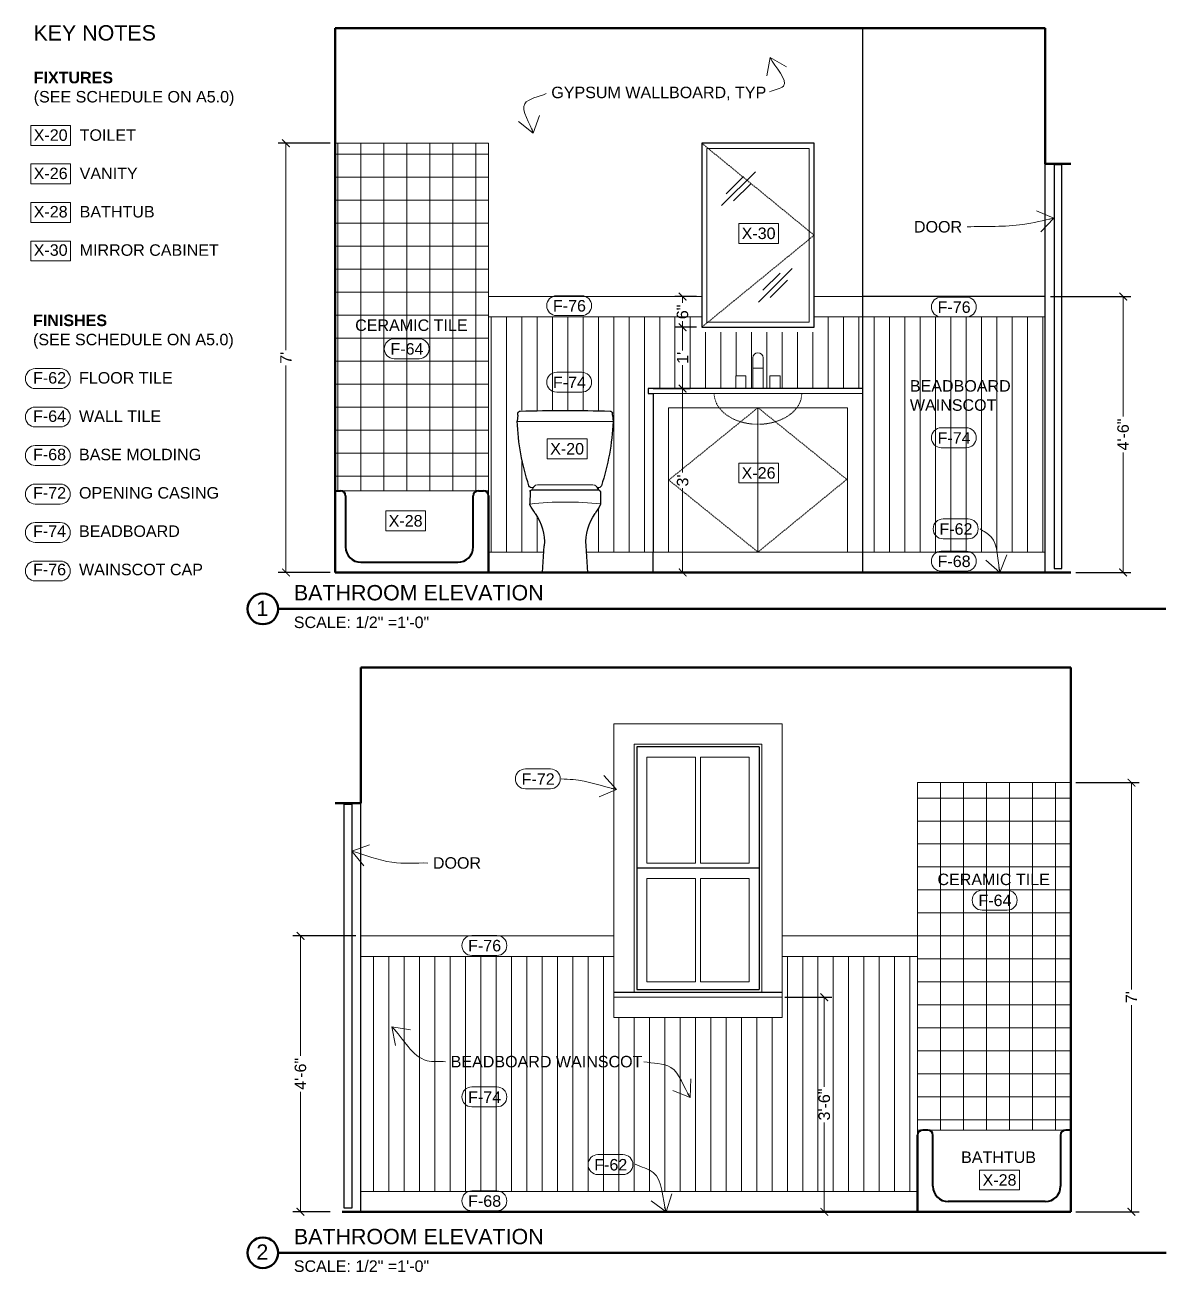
# Model space of a CAD drawing. Header units: inches. Extents: x -54 to 15382, y 469 to 41738.
# Drawn here: x 1654.4 to 1877.8, y 3610.7 to 3854.8 of the extents above; entities that cross this region are included whole.
import ezdxf

# ---------------------------------------------------------------- set-up
doc = ezdxf.new("R2010")
doc.units = ezdxf.units.IN
doc.header["$MEASUREMENT"] = 0
doc.linetypes.add('DASHED2', pattern=[0.375, 0.25, -0.125])
doc.layers.get('0').update_dxf_attribs({"lineweight": 9})
for name, color, linetype, lineweight in [('1', 7, 'Continuous', 9), ('2', 7, 'Continuous', 18), ('3', 7, 'Continuous', 30), ('4', 7, 'Continuous', 40), ('5', 7, 'Continuous', 50), ('A-DIMSx', 7, 'Continuous', 9), ('A-SYMB', 7, 'Continuous', 18), ('A-TEXTx', 7, 'Continuous', 18), ('TB-11x17', 7, 'Continuous', 50)]:
    doc.layers.add(name, color=color, linetype=linetype, lineweight=lineweight)
doc.styles.get("Standard").update_dxf_attribs({"font": 'arial.ttf'})
doc.dimstyles.get("Standard").update_dxf_attribs({"dimtxt": 3, "dimasz": 2, "dimexe": 0.03125, "dimexo": 0.0625, "dimgap": 0.03125, "dimtad": 0, "dimtoh": 1, "dimdec": 4, "dimlfac": 0.99985, "dimzin": 0, "dimdsep": 46, "dimlunit": 4, "dimtxsty": 'Standard', "dimblk": 'ARCHTICK', "dimblk1": 'ARCHTICK', "dimblk2": 'ARCHTICK', "dimcen": 0.09, "dimclrt": 256, "dimadec": 0, "dimazin": 0, "dimtfac": 1, "dimtdec": 4, "dimtofl": 0, "dimtmove": 0, "dimatfit": 3, "dimfxl": 1, "dimtolj": 1, "dimtzin": 0, "dimarcsym": 0})
pattern_1 = [(90, (-831.315, 5e-13), (-3, 2e-16), [])]

# ---------------------------------------------------------------- blocks, each defined once
blk = doc.blocks.new('TOILET round TOTO front')
at = {"layer": '1', "linetype": 'Continuous'}
blk.add_line((20697.74, 1777.34), (20716.49, 1777.34), dxfattribs=at)
blk.add_arc((20707.06, 1700.07), 61.53, 83.5209, 96.4133, dxfattribs=at)
at = {"layer": '3', "linetype": 'Continuous'}
for p, q in [((20697.83, 1778.6), (20697.74, 1777.34)), ((20697.84, 1778.62), (20697.75, 1777.46)), ((20716.4, 1778.62), (20716.49, 1777.42)), ((20700.23, 1763.64), (20700.18, 1761.22)), ((20700.23, 1763.64), (20700.18, 1761.22)), ((20700.55, 1763.95), (20713.69, 1763.95)), ((20714, 1763.64), (20714.05, 1761.22)), ((20714, 1763.64), (20714.05, 1761.22)), ((20702.65, 1747.81), (20703.03, 1753.01)), ((20711.58, 1747.81), (20711.2, 1753.01)), ((20702.65, 1747.81), (20711.58, 1747.81))]:
    blk.add_line(p, q, dxfattribs=at)
at = {"layer": '3'}
for p, q in [((20697.83, 1778.6), (20697.87, 1779.01)), ((20716.4, 1778.6), (20716.36, 1779.01))]:
    blk.add_line(p, q, dxfattribs=at)
at = {"layer": '3', "lineweight": 5, "ltscale": 0.1}
for p, q in [((20701.72, 1764.95), (20712.51, 1764.95)), ((20700.72, 1763.95), (20700.72, 1763.95)), ((20713.51, 1763.95), (20713.51, 1763.95))]:
    blk.add_line(p, q, dxfattribs=at)
at = {"layer": '3'}
for centre, start, end in [((20698.32, 1778.93), 91.6637, 169.4272), ((20715.91, 1778.93), 10.3125, 88.3363)]:
    blk.add_arc(centre, 0.458, start, end, dxfattribs=at)
at = {"layer": '3', "linetype": 'Continuous'}
for centre, radius, start, end in [((20707.6, 1416.7), 362.81, 90.0771, 91.4679), ((20706.63, 1416.7), 362.81, 88.5321, 89.9229), ((20744.13, 1779.28), 46.43, 182.3973, 198.229), ((20670.58, 1779.16), 45.94, 341.7263, 357.8263), ((20700.73, 1765.14), 0.799, 208.8893, 275.2329), ((20713.51, 1765.14), 0.8, 264.6984, 331.1046), ((20700.55, 1763.64), 0.315, 90, 178.8457), ((20700.55, 1763.64), 0.315, 90, 178.8457), ((20713.69, 1763.64), 0.315, 1.1543, 90), ((20713.69, 1763.64), 0.315, 1.1543, 90), ((20700.58, 1761.21), 0.394, 178.8457, 209.5848), ((20700.58, 1761.21), 0.394, 178.8457, 209.5848), ((20717.7, 1770.93), 20.08, 209.5848, 215.1041), ((20696.54, 1770.93), 20.08, 324.8959, 330.4152), ((20713.66, 1761.21), 0.394, 330.4152, 1.1543), ((20713.66, 1761.21), 0.394, 330.4152, 1.1543), ((20693.21, 1753.72), 9.84, 355.8464, 35.1041), ((20721.02, 1753.72), 9.84, 144.8959, 184.1536)]:
    blk.add_arc(centre, radius, start, end, dxfattribs=at)
at = {"layer": '3', "lineweight": 5, "ltscale": 0.1}
for centre, start, end in [((20701.72, 1763.95), 90, 180), ((20712.51, 1763.95), 0, 90)]:
    blk.add_arc(centre, 1, start, end, dxfattribs=at)
blk = doc.blocks.new('_ArchTick')
at = {"color": 0, "linetype": 'ByBlock', "lineweight": 0, "const_width": 0.15}
blk.add_lwpolyline([(-0.5, -0.5), (0.5, 0.5)], dxfattribs=at)
blk = doc.blocks.new('*D392')
at = {"layer": 'A-DIMSx', "color": 0, "lineweight": -2, "ltscale": 0.1}
for p, q in [((1855.18, 3801.64), (1870.93, 3801.64)), ((1860.18, 3747.64), (1870.93, 3747.64))]:
    blk.add_line(p, q, dxfattribs=at)
at = {"layer": 'A-DIMSx', "color": 0, "lineweight": 5, "ltscale": 0.1}
for p, q in [((1869.43, 3801.64), (1869.43, 3778.18)), ((1869.43, 3747.64), (1869.43, 3771.11))]:
    blk.add_line(p, q, dxfattribs=at)
at = {"layer": 'A-DIMSx', "color": 0, "lineweight": 5, "xscale": 1.5, "yscale": 1.5, "zscale": 1.5}
for p, rotation in [((1869.43, 3801.64), 90), ((1869.43, 3747.64), 270)]:
    blk.add_blockref('_ArchTick', p, dxfattribs=dict(at, rotation=rotation))
at = {"layer": 'A-DIMSx', "ltscale": 0.25, "insert": (1869.43, 3774.64), "char_height": 2.25, "attachment_point": 5, "rotation": 90}
blk.add_mtext('\\A1;4\'-6"', dxfattribs=at)
blk = doc.blocks.new('*D393')
at = {"layer": 'A-DIMSx', "color": 0, "lineweight": -2, "ltscale": 0.1}
for p, q in [((1777.43, 3783.64), (1784.69, 3783.64)), ((1778.43, 3747.64), (1784.69, 3747.64))]:
    blk.add_line(p, q, dxfattribs=at)
at = {"layer": 'A-DIMSx', "color": 0, "lineweight": 5, "ltscale": 0.1}
for p, q in [((1783.19, 3783.64), (1783.19, 3767.18)), ((1783.19, 3747.64), (1783.19, 3764.11))]:
    blk.add_line(p, q, dxfattribs=at)
at = {"layer": 'A-DIMSx', "color": 0, "lineweight": 5, "xscale": 1.5, "yscale": 1.5, "zscale": 1.5}
for p, rotation in [((1783.19, 3783.64), 90), ((1783.19, 3747.64), 270)]:
    blk.add_blockref('_ArchTick', p, dxfattribs=dict(at, rotation=rotation))
at = {"layer": 'A-DIMSx', "ltscale": 0.25, "insert": (1783.19, 3765.64), "char_height": 2.25, "attachment_point": 5, "rotation": 90}
blk.add_mtext("\\A1;3'", dxfattribs=at)
blk = doc.blocks.new('*D394')
at = {"layer": 'A-DIMSx', "color": 0, "lineweight": -2, "ltscale": 0.1}
for p, q in [((1785.93, 3795.64), (1781.69, 3795.64)), ((1782.19, 3783.64), (1781.69, 3783.64))]:
    blk.add_line(p, q, dxfattribs=at)
at = {"layer": 'A-DIMSx', "color": 0, "lineweight": 5, "ltscale": 0.1}
for p, q in [((1783.19, 3795.64), (1783.19, 3791.07)), ((1783.19, 3783.64), (1783.19, 3788.21))]:
    blk.add_line(p, q, dxfattribs=at)
at = {"layer": 'A-DIMSx', "color": 0, "lineweight": 5, "xscale": 1.5, "yscale": 1.5, "zscale": 1.5}
for p, rotation in [((1783.19, 3795.64), 90), ((1783.19, 3783.64), 270)]:
    blk.add_blockref('_ArchTick', p, dxfattribs=dict(at, rotation=rotation))
at = {"layer": 'A-DIMSx', "ltscale": 0.25, "insert": (1783.19, 3789.64), "char_height": 2.25, "attachment_point": 5, "rotation": 90}
blk.add_mtext("\\A1;1'", dxfattribs=at)
blk = doc.blocks.new('*D395')
at = {"layer": 'A-DIMSx', "color": 0, "lineweight": -2, "ltscale": 0.1}
for p, q in [((1785.93, 3801.64), (1781.66, 3801.64)), ((1785.93, 3795.64), (1781.66, 3795.64))]:
    blk.add_line(p, q, dxfattribs=at)
at = {"layer": 'A-DIMSx', "color": 0, "lineweight": 5, "ltscale": 0.1}
for p, q in [((1783.16, 3801.64), (1783.16, 3800.44)), ((1783.16, 3795.64), (1783.16, 3796.84))]:
    blk.add_line(p, q, dxfattribs=at)
at = {"layer": 'A-DIMSx', "color": 0, "lineweight": 5, "xscale": 1.5, "yscale": 1.5, "zscale": 1.5}
for p, rotation in [((1783.16, 3801.64), 90), ((1783.16, 3795.64), 270)]:
    blk.add_blockref('_ArchTick', p, dxfattribs=dict(at, rotation=rotation))
at = {"layer": 'A-DIMSx', "ltscale": 0.25, "insert": (1783.16, 3798.64), "char_height": 2.25, "attachment_point": 5, "rotation": 90}
blk.add_mtext('\\A1;6"', dxfattribs=at)
blk = doc.blocks.new('*D396')
at = {"layer": 'A-DIMSx', "color": 0, "lineweight": -2, "ltscale": 0.1}
for p, q in [((1714.18, 3831.64), (1704.02, 3831.64)), ((1714.18, 3747.64), (1704.02, 3747.64))]:
    blk.add_line(p, q, dxfattribs=at)
at = {"layer": 'A-DIMSx', "color": 0, "lineweight": 5, "ltscale": 0.1}
for p, q in [((1705.52, 3831.64), (1705.52, 3791.17)), ((1705.52, 3747.64), (1705.52, 3788.12))]:
    blk.add_line(p, q, dxfattribs=at)
at = {"layer": 'A-DIMSx', "color": 0, "lineweight": 5, "xscale": 1.5, "yscale": 1.5, "zscale": 1.5}
for p, rotation in [((1705.52, 3831.64), 90), ((1705.52, 3747.64), 270)]:
    blk.add_blockref('_ArchTick', p, dxfattribs=dict(at, rotation=rotation))
at = {"layer": 'A-DIMSx', "ltscale": 0.25, "insert": (1705.52, 3789.64), "char_height": 2.25, "attachment_point": 5, "rotation": 90}
blk.add_mtext("\\A1;7'", dxfattribs=at)
blk = doc.blocks.new('*D397')
at = {"layer": 'A-DIMSx', "color": 0, "lineweight": -2, "ltscale": 0.1}
for p, q in [((1719.18, 3676.52), (1706.86, 3676.52)), ((1714.18, 3622.52), (1706.86, 3622.52))]:
    blk.add_line(p, q, dxfattribs=at)
at = {"layer": 'A-DIMSx', "color": 0, "lineweight": 5, "ltscale": 0.1}
for p, q in [((1708.36, 3676.52), (1708.36, 3653.05)), ((1708.36, 3622.52), (1708.36, 3645.98))]:
    blk.add_line(p, q, dxfattribs=at)
at = {"layer": 'A-DIMSx', "color": 0, "lineweight": 5, "xscale": 1.5, "yscale": 1.5, "zscale": 1.5}
for p, rotation in [((1708.36, 3676.52), 90), ((1708.36, 3622.52), 270)]:
    blk.add_blockref('_ArchTick', p, dxfattribs=dict(at, rotation=rotation))
at = {"layer": 'A-DIMSx', "ltscale": 0.25, "insert": (1708.36, 3649.52), "char_height": 2.25, "attachment_point": 5, "rotation": 90}
blk.add_mtext('\\A1;4\'-6"', dxfattribs=at)
blk = doc.blocks.new('*D398')
at = {"layer": 'A-DIMSx', "color": 0, "lineweight": -2, "ltscale": 0.1}
for p, q in [((1803.18, 3664.52), (1812.42, 3664.52)), ((1771.18, 3622.52), (1812.42, 3622.52))]:
    blk.add_line(p, q, dxfattribs=at)
at = {"layer": 'A-DIMSx', "color": 0, "lineweight": 5, "ltscale": 0.1}
for p, q in [((1810.92, 3664.52), (1810.92, 3647.01)), ((1810.92, 3622.52), (1810.92, 3640.02))]:
    blk.add_line(p, q, dxfattribs=at)
at = {"layer": 'A-DIMSx', "color": 0, "lineweight": 5, "xscale": 1.5, "yscale": 1.5, "zscale": 1.5}
for p, rotation in [((1810.92, 3664.52), 90), ((1810.92, 3622.52), 270)]:
    blk.add_blockref('_ArchTick', p, dxfattribs=dict(at, rotation=rotation))
at = {"layer": 'A-DIMSx', "ltscale": 0.25, "insert": (1810.92, 3643.52), "char_height": 2.25, "attachment_point": 5, "rotation": 90}
blk.add_mtext('\\A1;3\'-6"', dxfattribs=at)
blk = doc.blocks.new('*D399')
at = {"layer": 'A-DIMSx', "color": 0, "lineweight": -2, "ltscale": 0.1}
for p, q in [((1860.18, 3706.52), (1872.55, 3706.52)), ((1860.18, 3622.52), (1872.55, 3622.52))]:
    blk.add_line(p, q, dxfattribs=at)
at = {"layer": 'A-DIMSx', "color": 0, "lineweight": 5, "ltscale": 0.1}
for p, q in [((1871.05, 3706.52), (1871.05, 3666.04)), ((1871.05, 3622.52), (1871.05, 3662.99))]:
    blk.add_line(p, q, dxfattribs=at)
at = {"layer": 'A-DIMSx', "color": 0, "lineweight": 5, "xscale": 1.5, "yscale": 1.5, "zscale": 1.5}
for p, rotation in [((1871.05, 3706.52), 90), ((1871.05, 3622.52), 270)]:
    blk.add_blockref('_ArchTick', p, dxfattribs=dict(at, rotation=rotation))
at = {"layer": 'A-DIMSx', "ltscale": 0.25, "insert": (1871.05, 3664.52), "char_height": 2.25, "attachment_point": 5, "rotation": 90}
blk.add_mtext("\\A1;7'", dxfattribs=at)
blk = doc.blocks.new('CALLOUT - FINISHES')
at = {"layer": 'A-SYMB', "lineweight": 20, "ltscale": 0.1}
for p, q in [((6510.71, 5650.46), (6520.5, 5650.46)), ((6520.5, 5642.67), (6510.71, 5642.67))]:
    blk.add_line(p, q, dxfattribs=at)
for centre, start, end in [((6510.71, 5646.57), 90, 270), ((6520.5, 5646.57), 270, 90)]:
    blk.add_arc(centre, 3.9, start, end, dxfattribs=at)
blk = doc.blocks.new('CALLOUT - EQUIPMENT')
at = {"layer": 'A-SYMB', "lineweight": 20, "ltscale": 0.1}
for p, q in [((6507.92, 5642.87), (6523.51, 5642.87)), ((6507.92, 5635.08), (6507.92, 5642.87)), ((6523.51, 5635.08), (6523.51, 5642.87)), ((6523.51, 5635.08), (6507.92, 5635.08))]:
    blk.add_line(p, q, dxfattribs=at)

msp = doc.modelspace()

# ---------------------------------------------------------------- hatches: boundary and pattern name
at = {"layer": '1', "ltscale": 0.25}
h = msp.add_hatch(dxfattribs=at)
h.set_pattern_fill('ANSI37', color=256, scale=36, angle=135, style=0)
h.set_pattern_definition([(180, (-831.315, 5e-13), (-6e-16, -4.5), []), (270, (-831.315, 5e-13), (4.5, -8e-16), [])])
h.paths.add_polyline_path([(1715.1845792, 3763.6416952), (1715.1845792, 3831.6416952), (1745.1845792, 3831.6416952), (1745.1845792, 3763.6416952)])
h = msp.add_hatch(dxfattribs=at)
h.set_pattern_fill('ANSI31', color=256, scale=24, angle=45, style=0)
h.set_pattern_definition(pattern_1)
h.paths.add_polyline_path([(1796.9345792, 3783.6416952), (1796.9345792, 3787.6416952), (1796.9345792, 3789.6416952, -1), (1798.9345792, 3789.6416952), (1798.9345792, 3787.6416952), (1798.9345792, 3783.6416952), (1800.2834258, 3783.6416952), (1800.2834258, 3786.1416952), (1802.2834258, 3786.1416952), (1802.2834258, 3783.6416952), (1818.4345792, 3783.6416952), (1818.4345792, 3797.6416956), (1809.9345792, 3797.641696), (1809.9345792, 3794.6416952), (1785.9345792, 3794.6416952), (1785.9345792, 3797.6416956), (1745.1845792, 3797.6416974), (1745.1845792, 3762.6416952), (1745.1845792, 3751.6416952), (1756.0137709, 3751.6416952), (1756.0245854, 3751.7906141), (1756.1010393, 3752.8434005, 0.1729892383), (1754.3364896, 3759.2168335, -0.0240872857), (1753.3020148, 3760.8504023, -0.1349347385), (1753.2507631, 3761.0527204), (1753.2995861, 3763.4758126, -0.4083250827), (1753.6145024, 3763.7844476), (1753.7854858, 3763.7844476, -0.1014588685), (1753.8661674, 3764.1779622, -0.2973536632), (1753.0944842, 3764.5880057, -0.0483329346), (1751.1405692, 3773.2304423, -0.0311347599), (1750.7008691, 3779.4111391), (1769.5643845, 3779.3714047, -0.0109177885), (1769.5466122, 3777.4005168), (1769.555241, 3777.2891346), (1769.5643845, 3777.1711073, -0.0345531569), (1768.854835, 3770.8003452, -0.0355484151), (1767.2746742, 3764.5880057, -0.2974907231), (1766.5029411, 3764.1780786, -0.1014908609), (1766.5836726, 3763.7844476), (1766.6517581, 3763.7844476), (1766.7546561, 3763.7844476, -0.4083250827), (1767.0695724, 3763.4758126), (1767.1183953, 3761.0527204, -0.1349347385), (1767.0671436, 3760.8504023, -0.0240872857), (1766.0326689, 3759.2168335, 0.1729892383), (1764.2681191, 3752.8434005), (1764.3553875, 3751.6416952), (1777.4345792, 3751.6416952), (1777.4345792, 3782.6416952), (1776.4345792, 3782.6416952), (1776.4345792, 3783.6416952), (1793.5857326, 3783.6416952), (1793.5857326, 3786.1416952), (1795.5857326, 3786.1416952), (1795.5857326, 3783.6416952)])
h = msp.add_hatch(dxfattribs=at)
h.set_pattern_fill('ANSI31', color=256, scale=24, angle=45, style=0)
h.set_pattern_definition(pattern_1)
h.paths.add_polyline_path([(1854.1845792, 3751.6416952), (1854.1845792, 3797.6416956), (1818.4345792, 3797.6416972), (1818.4345792, 3751.6416952)])
h = msp.add_hatch(dxfattribs=at)
h.set_pattern_fill('ANSI37', color=256, scale=36, angle=135, style=0)
h.set_pattern_definition([(180, (-821.315, 5e-13), (-6e-16, -4.5), []), (270, (-821.315, 5e-13), (4.5, -8e-16), [])])
h.paths.add_polyline_path([(1859.1845792, 3638.5158138), (1859.1845792, 3706.5158138), (1829.1845792, 3706.5158138), (1829.1845792, 3638.5158138)])
h = msp.add_hatch(dxfattribs=at)
h.set_pattern_fill('ANSI31', color=256, scale=24, angle=45, style=0)
h.set_pattern_definition([(90, (-821.315, 5e-13), (-3, 2e-16), [])])
h.paths.add_polyline_path([(1829.1845792, 3637.5158138), (1829.1845792, 3672.5158152), (1802.1841058, 3672.5158163), (1802.1841058, 3660.5158349), (1770.1841646, 3660.5158349), (1770.1841538, 3672.5158138), (1720.1845792, 3672.515816), (1720.1845792, 3626.5158138), (1829.1845792, 3626.5158138)])

# ---------------------------------------------------------------- linework, layer by layer
at = {"layer": '1', "linetype": 'DASHED2', "ltscale": 0.25}
for p, q in [((1808.9345792, 3813.6416952), (1786.9345792, 3831.6416952)), ((1786.9345792, 3795.6416952), (1808.9345792, 3813.6416952)), ((1797.9345792, 3779.8916952), (1780.523489, 3765.7666952)), ((1797.9345792, 3779.8916952), (1815.4345792, 3765.7666952)), ((1780.4345792, 3765.7666952), (1797.9345792, 3751.6416952)), ((1815.3597235, 3765.8928219), (1797.9345792, 3751.6416952))]:
    msp.add_line(p, q, dxfattribs=at)
at = {"layer": '1', "ltscale": 0.25}
for p, q in [((1787.9345792, 3830.6416952), (1787.9345792, 3796.6416952)), ((1807.9345792, 3830.6416952), (1787.9345792, 3830.6416952)), ((1807.9345792, 3796.6416952), (1807.9345792, 3830.6416952)), ((1790.8257147, 3819.4406019), (1797.4224395, 3826.0373266)), ((1791.7305269, 3821.7596276), (1795.1034138, 3825.1325145)), ((1793.1447404, 3820.345414), (1796.5176273, 3823.7183009)), ((1798.0116727, 3800.5544302), (1804.6083975, 3807.151155)), ((1798.9164849, 3802.8734559), (1802.2893718, 3806.2463428)), ((1800.3306984, 3801.4592424), (1803.7035853, 3804.8321293)), ((1787.9345792, 3796.6416952), (1807.9345792, 3796.6416952))]:
    msp.add_line(p, q, dxfattribs=at)
at = {"layer": '1'}
for p, q in [((1786.9345792, 3797.6416956), (1745.1845792, 3797.6416974)), ((1818.4345792, 3797.6416956), (1808.9345792, 3797.641696)), ((1756.0137709, 3751.6416952), (1745.1845792, 3751.6416952)), ((1777.4345792, 3751.6416952), (1764.3553875, 3751.6416952)), ((1769.6841554, 3672.5158138), (1720.1845792, 3672.515816)), ((1829.1845792, 3672.5158152), (1802.6841058, 3672.5158163)), ((1829.1845792, 3626.5158138), (1720.1845792, 3626.5158138))]:
    msp.add_line(p, q, dxfattribs=at)
at = {"layer": '1', "linetype": 'DASHED2', "ltscale": 0.25, "extrusion": (0, 0, -1)}
msp.add_ellipse((1797.9345792, 3782.6416952), major_axis=(8.5662936, 0), ratio=0.7004196088, start_param=0, end_param=3.1415926536, dxfattribs=at)
at = {"layer": '2'}
for p, q in [((1745.1845792, 3831.6416952), (1715.1845792, 3831.6416952)), ((1745.1845792, 3762.6416952), (1745.1845792, 3831.6416952)), ((1786.9345792, 3801.6416956), (1745.1845792, 3801.6416974)), ((1818.4345792, 3801.6416956), (1808.9345792, 3801.641696)), ((1854.1845792, 3797.6416956), (1818.4345792, 3797.6416972)), ((1815.4345792, 3779.8916952), (1780.4345792, 3779.8916952)), ((1780.4345792, 3751.6416952), (1780.4345792, 3779.8916952)), ((1797.9345792, 3751.6416952), (1797.9345792, 3779.8916952)), ((1815.4345792, 3751.6416952), (1815.4345792, 3779.8916952)), ((1815.4345792, 3751.6416952), (1780.4345792, 3751.6416952)), ((1854.1845792, 3751.6416952), (1818.4345792, 3751.6416952)), ((1769.6841202, 3718.0059005), (1769.6841646, 3660.5158345)), ((1769.6841202, 3718.0059005), (1802.6841058, 3718.0059005)), ((1802.6841058, 3718.0059005), (1802.6841058, 3660.5158349)), ((1798.6841058, 3714.0115305), (1773.6841058, 3714.0101174)), ((1773.6841058, 3714.0101174), (1773.6841058, 3665.5158248)), ((1798.6841058, 3714.0115305), (1798.6841058, 3665.5158028)), ((1776.1841058, 3690.7606682), (1776.1841058, 3711.5106682)), ((1785.6841058, 3711.5106682), (1776.1841058, 3711.5106682)), ((1785.6841058, 3690.7606682), (1785.6841058, 3711.5106682)), ((1786.6841058, 3690.7606682), (1786.6841058, 3711.5106682)), ((1796.1841058, 3711.5106682), (1786.6841058, 3711.5106682)), ((1796.1841058, 3690.7606682), (1796.1841058, 3711.5106682)), ((1829.1845792, 3637.5158138), (1829.1845792, 3706.5158138)), ((1829.1845792, 3706.5158138), (1859.1845792, 3706.5158138)), ((1776.1841058, 3690.7606682), (1785.6841058, 3690.7606682)), ((1786.6841058, 3690.7606682), (1796.1841058, 3690.7606682)), ((1785.6841058, 3687.7606682), (1776.1841058, 3687.7606682)), ((1776.1841058, 3667.5106682), (1776.1841058, 3687.7606682)), ((1785.6841058, 3667.5106682), (1785.6841058, 3687.7606682)), ((1796.1841058, 3687.7606682), (1786.6841058, 3687.7606682)), ((1786.6841058, 3667.5106682), (1786.6841058, 3687.7606682)), ((1796.1841058, 3667.5106682), (1796.1841058, 3687.7606682)), ((1769.6841523, 3676.5158138), (1720.1845792, 3676.515816)), ((1829.1845792, 3676.5158152), (1802.6841058, 3676.5158163)), ((1776.1841058, 3667.5106682), (1785.6841058, 3667.5106682)), ((1786.6841058, 3667.5106682), (1796.1841058, 3667.5106682)), ((1769.6841616, 3664.5158349), (1802.6841058, 3664.5158349)), ((1769.6841646, 3660.5158349), (1802.6841058, 3660.5158349))]:
    msp.add_line(p, q, dxfattribs=at)
at = {"layer": '2', "ltscale": 0.25}
for p, q in [((1796.9345792, 3789.6416952), (1796.9345792, 3787.6416952)), ((1798.9345792, 3789.6416952), (1798.9345792, 3787.6416952)), ((1793.5857326, 3783.6416952), (1793.5857326, 3786.1416952)), ((1793.5857326, 3786.1416952), (1795.5857326, 3786.1416952)), ((1795.5857326, 3783.6416952), (1795.5857326, 3786.1416952)), ((1796.9345792, 3783.6416952), (1796.9345792, 3787.6416952)), ((1796.9345792, 3787.6416952), (1798.9345792, 3787.6416952)), ((1798.9345792, 3783.6416952), (1798.9345792, 3787.6416952)), ((1800.2834258, 3783.6416952), (1800.2834258, 3786.1416952)), ((1800.2834258, 3786.1416952), (1802.2834258, 3786.1416952)), ((1802.2834258, 3783.6416952), (1802.2834258, 3786.1416952)), ((1818.4345792, 3751.6416952), (1777.4345792, 3751.6416952))]:
    msp.add_line(p, q, dxfattribs=at)
at = {"layer": '2', "ltscale": 0.1}
for p, q in [((1777.4345792, 3782.6416952), (1818.4345792, 3782.6416952)), ((1745.1845792, 3763.6416952), (1715.1845792, 3763.6416952)), ((1829.1845792, 3638.5158138), (1859.1845792, 3638.5158138))]:
    msp.add_line(p, q, dxfattribs=at)
at = {"layer": '2', "ltscale": 0.25}
msp.add_arc((1797.9345792, 3789.6416952), 1, 0, 180, dxfattribs=at)
at = {"layer": '3'}
for p, q in [((1818.4345792, 3747.6416952), (1818.4345792, 3854.1416952)), ((1854.1845792, 3747.6416952), (1854.1845792, 3827.6416952)), ((1854.1845792, 3801.6416956), (1818.4345792, 3801.6416972)), ((1798.1841058, 3713.5115023), (1774.1841058, 3713.5101456)), ((1774.1841058, 3713.5101456), (1774.1841058, 3666.0158244)), ((1798.1841058, 3713.5115023), (1798.1841058, 3666.0158032)), ((1720.1845792, 3622.5158138), (1720.1845792, 3702.5158138)), ((1798.1840639, 3689.761336), (1774.184064, 3689.7600005)), ((1774.1841058, 3666.0158244), (1798.1841058, 3666.0158032)), ((1769.6841608, 3665.5158283), (1802.6841058, 3665.5157993))]:
    msp.add_line(p, q, dxfattribs=at)
at = {"layer": '3', "ltscale": 0.25}
for p, q in [((1808.9345792, 3831.6416952), (1786.9345792, 3831.6416952)), ((1786.9345792, 3831.6416952), (1786.9345792, 3795.6416952)), ((1808.9345792, 3795.6416952), (1808.9345792, 3831.6416952)), ((1786.9345792, 3795.6416952), (1808.9345792, 3795.6416952))]:
    msp.add_line(p, q, dxfattribs=at)
at = {"layer": '3', "ltscale": 0.1}
for p, q in [((1818.4345792, 3783.6416952), (1776.4345792, 3783.6416952)), ((1776.4345792, 3783.6416952), (1776.4345792, 3782.6416952)), ((1776.4345792, 3782.6416952), (1777.4345792, 3782.6416952)), ((1777.4345792, 3782.6416952), (1777.4345792, 3751.6416952)), ((1777.4345792, 3747.6416952), (1777.4345792, 3751.6416952))]:
    msp.add_line(p, q, dxfattribs=at)
at = {"layer": '3'}
for points in [[(1857.4345792, 3827.3916952), (1855.9345792, 3827.3916952), (1855.9345792, 3748.3916952), (1857.4345792, 3748.3916952), (1857.4345792, 3827.3916952)], [(1716.9345792, 3702.2658138), (1718.4345792, 3702.2658138), (1718.4345792, 3623.2658138), (1716.9345792, 3623.2658138), (1716.9345792, 3702.2658138)]]:
    msp.add_lwpolyline(points, dxfattribs=at)
at = {"layer": '4', "ltscale": 0.1}
for p, q in [((1715.1845792, 3763.6416952), (1716.1845792, 3763.6416952)), ((1743.1845792, 3763.6416952), (1744.1845792, 3763.6416952)), ((1720.1845792, 3749.6416952), (1739.1845792, 3749.6416952)), ((1831.1845792, 3638.5158138), (1830.1845792, 3638.5158138)), ((1859.1845792, 3638.5158138), (1858.1845792, 3638.5158138)), ((1854.1845792, 3624.5158138), (1835.1845792, 3624.5158138))]:
    msp.add_line(p, q, dxfattribs=at)
at = {"layer": '4', "ltscale": 0.25}
for p, q in [((1717.1845792, 3762.6416952), (1717.1845792, 3752.6416952)), ((1742.1845792, 3752.6416952), (1742.1845792, 3762.6416952)), ((1745.1845792, 3747.6416952), (1745.1845792, 3762.6416952)), ((1829.1845792, 3622.5158138), (1829.1845792, 3637.5158138)), ((1832.1845792, 3627.5158138), (1832.1845792, 3637.5158138)), ((1857.1845792, 3637.5158138), (1857.1845792, 3627.5158138))]:
    msp.add_line(p, q, dxfattribs=at)
for centre, start, end in [((1716.1845792, 3762.6416952), 0, 90), ((1743.1845792, 3762.6416952), 90, 180), ((1831.1845792, 3637.5158138), 0, 90), ((1858.1845792, 3637.5158138), 90, 180)]:
    msp.add_arc(centre, 1, start, end, dxfattribs=at)
at = {"layer": '4', "ltscale": 0.1}
for centre, radius, start, end in [((1744.1845792, 3762.6416952), 1, 0, 90), ((1720.1845792, 3752.6416952), 3, 180, 270), ((1739.1845792, 3752.6416952), 3, 270, 0), ((1830.1845792, 3637.5158138), 1, 90, 180), ((1835.1845792, 3627.5158138), 3, 180, 270), ((1854.1845792, 3627.5158138), 3, 270, 360)]:
    msp.add_arc(centre, radius, start, end, dxfattribs=at)
at = {"layer": '5'}
for p, q in [((1715.1845792, 3747.6416952), (1715.1845792, 3854.1416952)), ((1854.1845792, 3854.1416952), (1715.1845792, 3854.1416952)), ((1854.1845792, 3827.6416952), (1854.1845792, 3854.1416952)), ((1854.1845792, 3827.6416952), (1859.1845792, 3827.6416952)), ((1715.1845792, 3747.6416952), (1859.1845792, 3747.6416952)), ((1720.1845792, 3729.0158138), (1859.1845792, 3729.0158138)), ((1720.1845792, 3702.5158138), (1720.1845792, 3729.0158138)), ((1859.1845792, 3622.5158138), (1859.1845792, 3729.0158138)), ((1720.1845792, 3702.5158138), (1715.1845792, 3702.5158138)), ((1859.1845792, 3622.5158138), (1716.4998841, 3622.5158138))]:
    msp.add_line(p, q, dxfattribs=at)
at = {"layer": '5', "ltscale": 0.1}
for p, q in [((1745.1845792, 3747.6416952), (1745.1845792, 3762.6416952)), ((1704.0000785, 3740.5008975), (1877.8196507, 3740.5008975)), ((1829.1845792, 3622.5158138), (1829.1845792, 3637.5158138)), ((1704.0000785, 3614.5008975), (1877.8353928, 3614.5008975))]:
    msp.add_line(p, q, dxfattribs=at)
for centre in [(1701.0000785, 3740.5008975), (1701.0000785, 3614.5008975)]:
    msp.add_circle(centre, 3, dxfattribs=at)

# ---------------------------------------------------------------- block references
at = {"ltscale": 0.1, "xscale": -1}
msp.add_blockref('TOILET round TOTO front', (22467.3003557, 1999.8314736), dxfattribs=at)
at = {"layer": '2', "ltscale": 0.25}
for name, p, xscale, yscale, zscale in [('CALLOUT - EQUIPMENT', (-1598.410061, 1013.6906972), 0.5, 0.5, 0.5), ('CALLOUT - EQUIPMENT', (-1598.410061, 1006.1560537), 0.5, 0.5, 0.5), ('CALLOUT - EQUIPMENT', (-1598.410061, 998.6198143), 0.5, 0.5, 0.5), ('CALLOUT - EQUIPMENT', (-1459.7981044, 994.51263), 0.5, 0.5, 0.5), ('CALLOUT - EQUIPMENT', (-1598.410061, 991.067819), 0.5, 0.5, 0.5), ('CALLOUT - FINISHES', (-1496.8339552, 976.5728496), 0.5, 0.5, 0.5), ('CALLOUT - FINISHES', (-1421.5222289, 976.3148527), 0.5, 0.5, 0.5), ('CALLOUT - FINISHES', (-1528.647271, 968.1454153), 0.5, 0.5, 0.5), ('CALLOUT - FINISHES', (-1598.9065738, 962.3015877), 0.5000000000000008, 0.5000000000000008, 0.5000000000000008), ('CALLOUT - FINISHES', (-1496.8339552, 961.5965762), 0.5, 0.5, 0.5), ('CALLOUT - FINISHES', (-1598.9065738, 954.7868372), 0.5000000000000008, 0.5000000000000008, 0.5000000000000008), ('CALLOUT - FINISHES', (-1421.5222289, 950.7217869), 0.5, 0.5, 0.5), ('CALLOUT - EQUIPMENT', (-1497.2920691, 952.3506468), 0.5, 0.5, 0.5), ('CALLOUT - FINISHES', (-1598.9065738, 947.2487475), 0.5000000000000008, 0.5000000000000008, 0.5000000000000008), ('CALLOUT - EQUIPMENT', (-1459.7981044, 947.6196477), 0.5, 0.5, 0.5), ('CALLOUT - FINISHES', (-1598.9065738, 939.6980094), 0.5000000000000008, 0.5000000000000008, 0.5000000000000008), ('CALLOUT - EQUIPMENT', (-1528.9104985, 938.2481768), 0.5, 0.5, 0.5), ('CALLOUT - FINISHES', (-1598.9065738, 932.1832588), 0.5000000000000008, 0.5000000000000008, 0.5000000000000008), ('CALLOUT - FINISHES', (-1421.1613031, 932.8932431), 0.5, 0.5, 0.5), ('CALLOUT - FINISHES', (-1421.5222289, 926.5695115), 0.5, 0.5, 0.5), ('CALLOUT - FINISHES', (-1598.9065738, 924.6451692), 0.5000000000000008, 0.5000000000000008, 0.5000000000000008), ('CALLOUT - FINISHES', (-1502.9621706, 883.9671165), 0.5, 0.5, 0.5), ('CALLOUT - FINISHES', (-1413.5265055, 860.2142114), 0.5, 0.5, 0.5), ('CALLOUT - FINISHES', (-1513.4413398, 851.3542721), 0.5, 0.5, 0.5), ('CALLOUT - FINISHES', (-1513.4413398, 821.7245979), 0.5, 0.5, 0.5), ('CALLOUT - FINISHES', (-1488.7436238, 808.4780603), 0.5, 0.5, 0.5), ('CALLOUT - EQUIPMENT', (-1412.6273005, 809.2544118), 0.5, 0.5, 0.5), ('CALLOUT - FINISHES', (-1513.4413398, 801.3713422), 0.5, 0.5, 0.5)]:
    msp.add_blockref(name, p, dxfattribs=dict(at, xscale=xscale, yscale=yscale, zscale=zscale))

# ---------------------------------------------------------------- texts
at = {"ltscale": 0.1, "char_height": 3}
for s, insert, width, attachment_point in [('{KEY NOTES}', (1656.0750019, 3854.7506179), 41.924802755, 1), ('{BATHROOM ELEVATION}', (1707.0750019, 3745.1864742), 156.107329603, 1), ('{1}', (1700.8941561, 3740.6482025), 5.575289045, 5), ('{BATHROOM ELEVATION}', (1707.0750019, 3619.1864742), 156.107329603, 1), ('{2}', (1700.8941561, 3614.6482025), 5.575289045, 5)]:
    msp.add_mtext(s, dxfattribs=dict(at, insert=insert, width=width, attachment_point=attachment_point))
at = {"layer": 'A-SYMB', "ltscale": 0.5, "char_height": 2.25, "width": 1.821971046, "attachment_point": 5}
for s, insert in [('{X-30}', (1798.059435, 3813.9987393)), ('{F-76}', (1761.0235841, 3799.8136404)), ('{F-76}', (1836.3353104, 3799.5556435)), ('{F-64}', (1729.2102683, 3791.3862061)), ('{F-74}', (1761.0235841, 3784.8373669)), ('{F-74}', (1836.3353104, 3773.9625777)), ('{X-20}', (1760.5654702, 3771.8367561)), ('{X-26}', (1798.059435, 3767.105757)), ('{X-28}', (1728.9470408, 3757.7342861)), ('{F-62}', (1836.6962362, 3756.1340339)), ('{F-68}', (1836.3353104, 3749.8103022)), ('{F-72}', (1754.8953688, 3707.2079073)), ('{F-64}', (1844.3310339, 3683.4550021)), ('{F-76}', (1744.4161996, 3674.5950628)), ('{F-74}', (1744.4161996, 3644.9653887)), ('{F-62}', (1769.1139155, 3631.7188511)), ('{X-28}', (1845.2302388, 3628.7405211)), ('{F-68}', (1744.4161996, 3624.612133))]:
    msp.add_mtext(s, dxfattribs=dict(at, insert=insert))
at = {"layer": 'A-TEXTx', "ltscale": 0.5, "insert": (1656.1315127, 3845.6206953), "char_height": 2.25, "width": 68.053066542, "attachment_point": 1}
msp.add_mtext('{\\fArial|b1|i0|c0|p34;FIXTURES }\\P(SEE SCHEDULE ON A5.0)\\P\\PX-20\tTOILET\\P\\PX-26\tVANITY\t\\P\\PX-28\tBATHTUB\t\\P\\PX-30\tMIRROR CABINET', dxfattribs=at)
at = {"layer": 'A-TEXTx', "ltscale": 0.25, "char_height": 2.25}
for s, insert, attachment_point in [('{GYPSUM WALLBOARD, TYP}', (1757.469078, 3841.3778763), 4), ('{DOOR}', (1837.9010425, 3815.28089), 6), ('{CERAMIC TILE}', (1741.0766387, 3796.0179863), 6), ('{BEADBOARD \\PWAINSCOT}', (1827.6801683, 3782.2648673), 4), ('{DOOR}', (1734.2890286, 3690.7771939), 4), ('{CERAMIC TILE}', (1855.0861765, 3687.5642243), 6), ('{BEADBOARD WAINSCOT}', (1737.7658628, 3651.8985414), 4), ('{BATHTUB}', (1852.3742458, 3633.1933274), 6)]:
    msp.add_mtext(s, dxfattribs=dict(at, insert=insert, attachment_point=attachment_point))
at = {"layer": 'A-TEXTx', "ltscale": 0.25, "insert": (1656.0016588, 3798.1080919), "char_height": 2.25, "width": 56.827526357, "attachment_point": 1}
msp.add_mtext('{\\fArial|b1|i0|c0|p34;FINISHES }\\P(SEE SCHEDULE ON A5.0)\\P\\PF-62\tFLOOR TILE\\P\\PF-64\tWALL TILE\t\\P\\PF-68\tBASE MOLDING\t\\P\\PF-72\tOPENING CASING\\P\\PF-74\tBEADBOARD\\P\\PF-76\tWAINSCOT CAP\t\\P\\P{\\fArial|b0|i0|c1|p0;\\W5.15290;  }\t\t', dxfattribs=at)
at = {"layer": 'TB-11x17', "ltscale": 0.5, "char_height": 2.25, "width": 36.538089978, "attachment_point": 1}
for insert in [(1707.0592751, 3739.0118138), (1707.0592751, 3613.0118138)]:
    msp.add_mtext('{SCALE: 1/2" =1\'-0"}', dxfattribs=dict(at, insert=insert))

# ---------------------------------------------------------------- dimensions: what is measured, and where the dimension line sits
at = {"layer": 'A-DIMSx', "ltscale": 0.1}
for base, p1, p2, picture, middle in [((1705.5233593, 3831.6416952), (1715.1845792, 3747.6416952), (1715.1845792, 3831.6416952), '*D396', (1705.5233593, 3789.6416952)), ((1783.162887, 3801.6416956), (1786.9345792, 3795.6416952), (1786.9345792, 3801.6416956), '*D395', (1783.162887, 3798.6416954)), ((1869.4345792, 3747.6416952), (1854.1845792, 3801.6416956), (1859.1845792, 3747.6416952), '*D392', (1869.4345792, 3774.6416954)), ((1783.194137, 3795.6416952), (1783.194137, 3783.6416952), (1786.9345792, 3795.6416952), '*D394', (1783.194137, 3789.6416952)), ((1783.194137, 3747.6416952), (1776.4345792, 3783.6416952), (1777.4345792, 3747.6416952), '*D393', (1783.194137, 3765.6416952)), ((1871.0487588, 3622.5158138), (1859.1845792, 3706.5158138), (1859.1845792, 3622.5158138), '*D399', (1871.0487588, 3664.5158138)), ((1708.3623554, 3676.515816), (1715.1845792, 3622.5158138), (1720.1845792, 3676.515816), '*D397', (1708.3623554, 3649.5158149)), ((1810.9161758, 3622.5158138), (1802.1841058, 3664.5158349), (1770.1841608, 3622.5158138), '*D398', (1810.9161758, 3643.5158244))]:
    dim = msp.add_linear_dim(base=base, p1=p1, p2=p2, angle=90, dimstyle='Standard', override={"dimtxt": 2.25, "dimasz": 1.5, "dimexe": 1.5, "dimexo": 1, "dimgap": 0.5, "dimlfac": -47.9928, "dimlwd": 5}, dxfattribs=at)
    dim.commit()
    dim.dimension.update_dxf_attribs({"geometry": picture, "text_midpoint": middle})

# ---------------------------------------------------------------- leaders
at = {"layer": 'A-TEXTx', "path_type": 1, "annotation_type": 0, "has_hookline": 1}
for points, hookline_direction, text_width in [([(1800.3283549, 3848.424442), (1802.9146052, 3842.8377178), (1800.1895515, 3841.7178941)], 1, 41.8045703), ([(1753.9266253, 3833.5844787), (1752.2707654, 3839.3884024), (1756.469078, 3841.3778763)], 0, 41.8045703), ([(1855.8392724, 3816.9570127), (1849.8202342, 3815.7493453), (1838.9010425, 3815.28089)], 1, 9.1473397), ([(1845.3161368, 3747.6416952), (1843.5162066, 3754.6775109), (1841.4202779, 3756.1782644)], 0, 21.6804229), ([(1770.2372274, 3705.1581868), (1761.7273606, 3707.0991954), (1759.4190947, 3707.2383606)], 0, 21.6804229), ([(1718.4345792, 3693.110628), (1726.2714679, 3690.927951), (1733.2890286, 3690.7771939)], 0, 9.1473397), ([(1726.2562799, 3658.6998058), (1733.1432962, 3652.0891792), (1736.7658628, 3651.8985414)], 0, 37.2401091), ([(1784.6566201, 3644.893968), (1780.8582659, 3650.792414), (1775.5739601, 3651.8985414)], 1, 37.2401091), ([(1779.9570532, 3622.5015674), (1777.4212225, 3630.2314679), (1773.8675902, 3631.826956)], 0, 21.6804229)]:
    msp.add_leader(points, dimstyle='Standard', override={"dimasz": 3, "dimgap": 1, "dimldrblk": 'Open90', "dimlwd": -1}, dxfattribs=dict(at, hookline_direction=hookline_direction, text_width=text_width))

doc.saveas('drawing.dxf')
